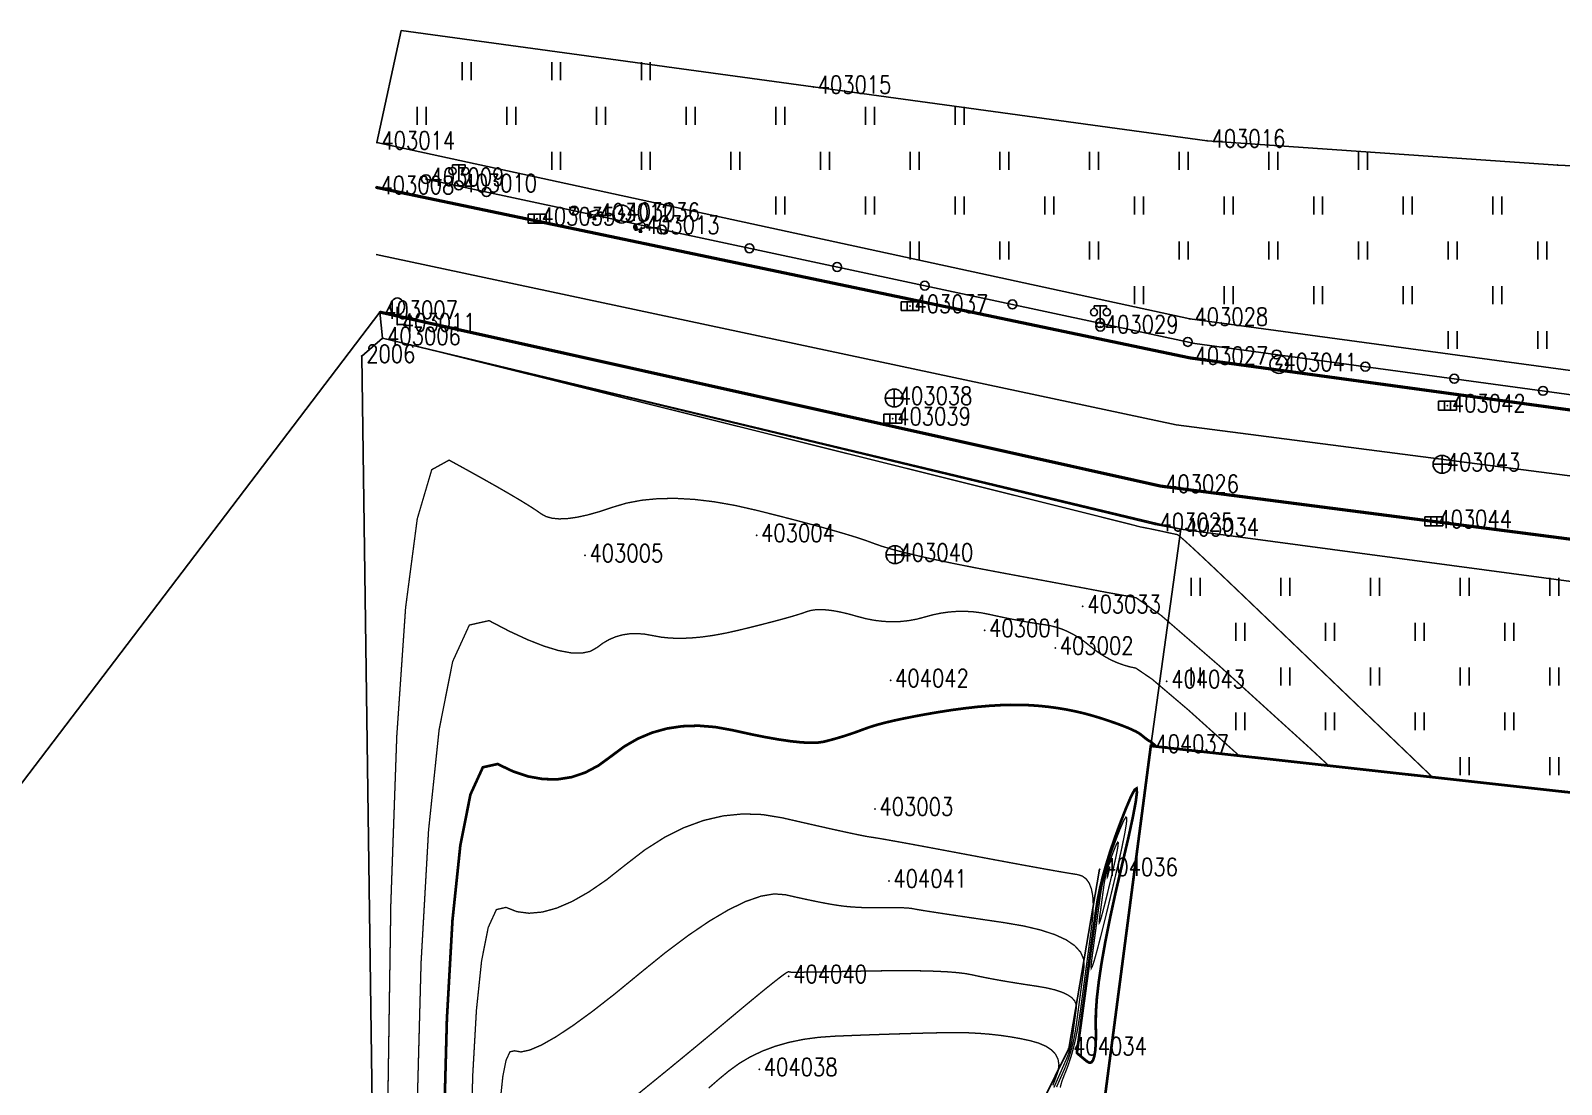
# Model space of a CAD drawing. Extents: x 871 to 1485, y 1110 to 1494.
# Drawn here: x 956.1 to 1041.5, y 1403.4 to 1462.2 of the extents above; entities that cross this region are included whole.
import ezdxf

# ---------------------------------------------------------------- set-up
doc = ezdxf.new("R2010")
doc.units = 0
doc.header["$LTSCALE"] = 0.5
doc.header["$PDSIZE"] = 0.2
doc.layers.get('0').update_dxf_attribs({"linetype": 'CONTINUOUS'})
doc.layers.add('ASSIST', color=7, linetype='CONTINUOUS', plot=False)
for name, color, linetype in [('COMPONENT', 4, 'CONTINUOUS'), ('DGX', 2, 'CONTINUOUS'), ('DLDW', 11, 'CONTINUOUS'), ('DLSS', 4, 'CONTINUOUS'), ('DMTZ', 3, 'CONTINUOUS'), ('GXYZ', 2, 'CONTINUOUS'), ('JMD', 6, 'CONTINUOUS'), ('ZBTZ', 3, 'CONTINUOUS'), ('ZDH', 1, 'CONTINUOUS')]:
    doc.layers.add(name, color=color, linetype=linetype)
doc.styles.add('HZ', font='rs.shx', dxfattribs={"width": 0.8, "bigfont": 'hztxt.shx'})
doc.linetypes.add('10421', pattern='A,2,[150,AAA.SHX,S=0.5,R=0,X=0,Y=0.5],1e-11', length=2)
doc.linetypes.add('1161', pattern='A,0,[149,AAA.SHX,S=0.15,R=0,X=0,Y=0],-1.6', length=1.6)
doc.linetypes.add('443', pattern='A,5,[169,AAA.SHX,S=0.83,R=0,X=0,Y=0],5', length=10)

# ---------------------------------------------------------------- blocks, each defined once
blk = doc.blocks.new('gc097')
for p, q in [((-0.7, 2), (-0.7, 2.3)), ((-0.7, 2.3), (0.7, 2.3)), ((0, 0.5), (0, 2.3)), ((0.7, 2.3), (0.7, 2))]:
    blk.add_line(p, q)
for centre, radius in [((-0.7, 1.6), 0.4), ((0.73, 1.6), 0.4), ((0, 0), 0.5)]:
    blk.add_circle(centre, radius)
blk = doc.blocks.new('gc143')
for p, q in [((0, 1), (0, 2)), ((0, 1), (0, 0)), ((1, 0), (0, 0))]:
    blk.add_line(p, q)
for centre, start, end in [((0.225, 2), 102.68038, 257.31962), ((-0.225, 2), 282.68038, 77.31962)]:
    blk.add_arc(centre, 1.025, start, end)
blk = doc.blocks.new('gcbj0612')
for p, q in [((-0.75, 0.26), (0.16, 0.53)), ((-0.57, -0.34), (0.34, -0.07))]:
    blk.add_line(p, q)
at = {"flags": 128}
for points in [[(-0.73, 0.26), (-0.77, 0.25), (-0.79, 0.23), (-0.81, 0.19), (-0.83, 0.15), (-0.84, 0.1), (-0.84, 0.05), (-0.84, -0.01), (-0.83, -0.07), (-0.81, -0.12), (-0.79, -0.18), (-0.77, -0.23), (-0.74, -0.27), (-0.7, -0.3), (-0.67, -0.33), (-0.63, -0.34), (-0.6, -0.34), (-0.57, -0.34), (-0.54, -0.32), (-0.51, -0.29), (-0.49, -0.25), (-0.48, -0.2), (-0.47, -0.15), (-0.47, -0.1), (-0.48, -0.04), (-0.49, 0.02), (-0.51, 0.07), (-0.54, 0.13), (-0.56, 0.17), (-0.6, 0.21), (-0.63, 0.24), (-0.67, 0.26), (-0.7, 0.27)], [(-0.71, 0.18), (-0.72, 0.17), (-0.75, 0.12), (-0.75, 0.04), (-0.74, -0.06), (-0.7, -0.15), (-0.66, -0.22), (-0.62, -0.25), (-0.6, -0.26), (-0.59, -0.24), (-0.57, -0.2), (-0.56, -0.12), (-0.58, -0.02), (-0.61, 0.08), (-0.66, 0.14), (-0.7, 0.17)]]:
    blk.add_lwpolyline(points, close=True, dxfattribs=at)
blk.add_lwpolyline([(0.3, -0.08), (0.33, -0.07), (0.36, -0.05), (0.38, -0.02), (0.4, 0.02), (0.41, 0.07), (0.42, 0.12), (0.41, 0.18), (0.41, 0.23), (0.39, 0.29), (0.37, 0.35), (0.35, 0.4), (0.32, 0.44), (0.28, 0.48), (0.25, 0.51), (0.21, 0.52), (0.18, 0.53), (0.15, 0.52)], dxfattribs=at)
at = {"extrusion": (0, 0, -1), "flags": 128}
blk.add_lwpolyline([(-0.4, 0.25), (-0.51, 0.28), (-0.61, 0.29), (-0.69, 0.27), (-0.77, 0.2), (-0.81, 0.09), (-0.82, -0.01), (-0.8, -0.06), (-0.76, -0.08), (-0.7, -0.09), (-0.64, -0.09), (-0.59, -0.07), (-0.57, -0.04), (-0.59, -0.01), (-0.63, 0.02), (-0.69, 0.03), (-0.75, 0.03), (-0.79, 0.02), (-0.84, -0.01), (-0.89, -0.1), (-0.91, -0.19), (-0.9, -0.29), (-0.87, -0.38)], dxfattribs=at)
blk.add_lwpolyline([(-0.09, -0.2), (-0.22, -0.54), (0.05, -0.54)], close=True)
blk = doc.blocks.new('gc041')
for p, q in [((-1, 0.5), (1, 0.5)), ((-1, -0.5), (-1, 0.5)), ((-0.33, 0.5), (-0.33, -0.5)), ((0.33, 0.5), (0.33, -0.5)), ((1, 0.5), (1, -0.5)), ((1, -0.5), (-1, -0.5))]:
    blk.add_line(p, q)
blk = doc.blocks.new('gc043')
for p, q in [((-1, 0), (1, 0)), ((0, -1), (0, 1))]:
    blk.add_line(p, q)
blk.add_circle((0, 0), 1)
blk = doc.blocks.new('gc050')
for p, q in [((-0.35, 0), (0.05, 0.69)), ((-0.35, 0), (0.35, 0)), ((0.35, 0), (-0.06, -0.69))]:
    blk.add_line(p, q)
blk.add_circle((0, 0), 1)
blk = doc.blocks.new('gc170')
at = {"linetype": 'Continuous'}
blk.add_circle((0, 0), 0.5, dxfattribs=at)
blk = doc.blocks.new('gc323')
at = {"flags": 128}
for points in [[(-0.5, 0), (-0.5, 2)], [(0.5, 0), (0.5, 2)]]:
    blk.add_lwpolyline(points, dxfattribs=at)

msp = doc.modelspace()

# ---------------------------------------------------------------- linework, layer by layer
at = {"linetype": 'Continuous'}
for p, q in [((1020.015, 1440.184), (975.395, 1449.686)), ((1199.518, 1417.002, 10.385), (1020.015, 1440.184))]:
    msp.add_line(p, q, dxfattribs=at)
at = {"linetype": 'Continuous', "elevation": 8.888, "flags": 128}
msp.add_lwpolyline([(960.195, 1230.37), (963.264, 1211.145), (962.422, 1230.467), (964.736, 1230.673), (963.969, 1239.285), (987.563, 1239.875), (987.302, 1248.093), (977.14, 1247.885), (977.082, 1260.359), (976.667, 1293.433), (976.622, 1297.17), (974.599, 1444.021), (975.761, 1445.017), (975.601, 1446.477), (870.75, 1308.548)], close=True, dxfattribs=at)
at = {"linetype": 'Continuous', "elevation": 10.434, "flags": 128}
msp.add_lwpolyline([(1014.262, 1308.48), (1011.575, 1356.136), (1013.259, 1381.339), (1018.608, 1422.274), (1020.284, 1434.36), (975.761, 1445.017), (1020.284, 1434.36), (1018.846, 1434.635), (975.761, 1445.017), (974.599, 1444.021), (976.622, 1297.17)], dxfattribs=at)
at = {"layer": 'ASSIST', "linetype": 'Continuous', "elevation": 10.551, "flags": 128}
msp.add_lwpolyline([(1199.167, 1421.733), (1193.094, 1422.214), (1186.99, 1422.821), (1181.056, 1423.523), (1175.052, 1424.229), (1168.877, 1425.016), (1163.017, 1425.88), (1157.037, 1426.568), (1151.096, 1427.418), (1145.154, 1428.085), (1138.348, 1428.846), (1131.567, 1429.769), (1125.128, 1430.532), (1021.067, 1444.732), (978.185, 1453.892)], dxfattribs=at)
at = {"layer": 'DGX', "linetype": 'Continuous', "const_width": 0.075, "flags": 128}
for points, elevation in [([(1034.321, 1420.532), (1032.661, 1422.123), (1027.481, 1427.089), (1024.966, 1429.501), (1023.856, 1430.564), (1022.889, 1431.487), (1022.065, 1432.269), (1021.384, 1432.91), (1020.846, 1433.41), (1020.451, 1433.769), (1020.199, 1433.987), (1020.09, 1434.064), (1020.045, 1434.073), (1019.984, 1434.085), (1019.907, 1434.101), (1019.814, 1434.121), (1019.705, 1434.144), (1019.58, 1434.171), (1019.439, 1434.202), (1019.282, 1434.236), (1019.121, 1434.271), (1018.97, 1434.304), (1018.827, 1434.334), (1018.693, 1434.362), (1018.568, 1434.388), (1018.451, 1434.411), (1018.344, 1434.432), (1018.245, 1434.451), (1018.155, 1434.468), (1018.074, 1434.484), (1018.001, 1434.499), (1017.937, 1434.514), (1017.881, 1434.527), (1017.834, 1434.54), (1017.795, 1434.551), (1017.765, 1434.562), (1017.136, 1434.722), (1015.303, 1435.182), (1012.264, 1435.942), (1008.02, 1437.001), (1002.571, 1438.361), (995.916, 1440.02), (988.057, 1441.979), (978.992, 1444.238)], 11), ([(1028.534, 1421.173), (1027.535, 1422.102), (1022.439, 1426.735), (1019.19, 1429.55), (1017.786, 1430.545), (1017.334, 1430.627), (1016.938, 1430.698), (1016.597, 1430.76), (1016.312, 1430.811), (1016.083, 1430.853), (1015.91, 1430.885), (1015.792, 1430.907), (1015.73, 1430.92), (1015.613, 1430.942), (1015.329, 1430.996), (1014.879, 1431.081), (1014.262, 1431.196), (1013.478, 1431.342), (1012.527, 1431.519), (1011.41, 1431.726), (1010.127, 1431.965), (1008.821, 1432.212), (1007.64, 1432.446), (1006.583, 1432.667), (1005.649, 1432.874), (1004.84, 1433.069), (1004.154, 1433.25), (1003.592, 1433.418), (1003.155, 1433.573), (1002.724, 1433.732), (1002.183, 1433.911), (1001.533, 1434.11), (1000.773, 1434.33), (999.903, 1434.571), (998.923, 1434.832), (997.833, 1435.114), (996.633, 1435.416), (995.41, 1435.693), (994.249, 1435.896), (993.149, 1436.027), (992.112, 1436.085), (991.137, 1436.07), (990.224, 1435.982), (989.373, 1435.822), (988.585, 1435.589), (987.859, 1435.347), (987.199, 1435.161), (986.604, 1435.032), (986.074, 1434.958), (985.61, 1434.94), (985.21, 1434.978), (984.876, 1435.072), (984.606, 1435.221), (984.319, 1435.424), (983.93, 1435.675), (983.44, 1435.976), (982.849, 1436.326), (982.156, 1436.726), (981.362, 1437.174), (980.467, 1437.672), (979.47, 1438.219), (978.503, 1437.686), (977.694, 1434.943), (977.044, 1429.99), (976.552, 1422.826), (976.22, 1413.453), (976.046, 1401.87)], 11.5), ([(977.66, 1401.015), (977.907, 1410.185), (978.325, 1417.571), (978.912, 1423.171), (979.67, 1426.987), (980.599, 1429.018), (981.697, 1429.265), (982.826, 1428.676), (983.848, 1428.202), (984.763, 1427.842), (985.57, 1427.597), (986.269, 1427.467), (986.861, 1427.451), (987.345, 1427.55), (987.722, 1427.764), (988.053, 1428.011), (988.401, 1428.212), (988.765, 1428.365), (989.145, 1428.472), (989.542, 1428.531), (989.956, 1428.544), (990.385, 1428.51), (990.832, 1428.429), (991.304, 1428.342), (991.813, 1428.291), (992.358, 1428.275), (992.939, 1428.295), (993.556, 1428.351), (994.21, 1428.442), (994.9, 1428.569), (995.626, 1428.731), (996.337, 1428.905), (996.98, 1429.067), (997.557, 1429.215), (998.066, 1429.352), (998.508, 1429.475), (998.883, 1429.586), (999.19, 1429.685), (999.431, 1429.77), (999.656, 1429.836), (999.916, 1429.873), (1000.213, 1429.882), (1000.544, 1429.862), (1000.912, 1429.815), (1001.315, 1429.739), (1001.755, 1429.635), (1002.229, 1429.502), (1002.719, 1429.373), (1003.204, 1429.28), (1003.684, 1429.223), (1004.159, 1429.2), (1004.628, 1429.214), (1005.093, 1429.263), (1005.552, 1429.347), (1006.006, 1429.467), (1006.457, 1429.59), (1006.906, 1429.683), (1007.355, 1429.746), (1007.802, 1429.78), (1008.249, 1429.784), (1008.694, 1429.759), (1009.138, 1429.703), (1009.58, 1429.618), (1010.016, 1429.522), (1010.438, 1429.432), (1010.846, 1429.35), (1011.24, 1429.274), (1011.622, 1429.205), (1011.989, 1429.142), (1012.343, 1429.087), (1012.683, 1429.039), (1013.015, 1428.981), (1013.341, 1428.898), (1013.662, 1428.789), (1013.978, 1428.655), (1014.29, 1428.495), (1014.596, 1428.31), (1014.898, 1428.099), (1015.195, 1427.863), (1015.492, 1427.625), (1015.797, 1427.411), (1016.109, 1427.221), (1016.427, 1427.053), (1016.753, 1426.909), (1017.086, 1426.788), (1017.426, 1426.69), (1017.773, 1426.616), (1018.686, 1425.995), (1020.725, 1424.261), (1023.539, 1421.727)], 12), ([(980.668, 1399.424), (980.789, 1403.918), (980.994, 1407.537), (981.282, 1410.282), (981.653, 1412.152), (982.108, 1413.147), (982.646, 1413.268), (983.258, 1413.028), (983.932, 1412.941), (984.67, 1413.008), (985.471, 1413.228), (986.335, 1413.601), (987.262, 1414.128), (988.252, 1414.807), (989.305, 1415.641), (990.39, 1416.478), (991.478, 1417.169), (992.568, 1417.716), (993.659, 1418.117), (994.753, 1418.372), (995.848, 1418.482), (996.945, 1418.447), (998.045, 1418.266), (999.085, 1418.028), (1000.004, 1417.819), (1000.804, 1417.639), (1001.482, 1417.49), (1002.041, 1417.37), (1002.479, 1417.28), (1002.796, 1417.219), (1002.993, 1417.188), (1003.198, 1417.158), (1003.54, 1417.102), (1004.018, 1417.018), (1004.633, 1416.907), (1005.385, 1416.77), (1006.273, 1416.605), (1007.297, 1416.413), (1008.458, 1416.195), (1009.629, 1415.974), (1010.682, 1415.778), (1011.617, 1415.605), (1012.434, 1415.456), (1013.133, 1415.331), (1013.715, 1415.229), (1014.178, 1415.152), (1014.524, 1415.098), (1014.788, 1415.016), (1015.004, 1414.856), (1015.174, 1414.617), (1015.296, 1414.299), (1015.371, 1413.901), (1015.399, 1413.425), (1015.38, 1412.871), (1015.314, 1412.237), (1015.226, 1411.572), (1015.14, 1410.925), (1015.056, 1410.296), (1014.974, 1409.684), (1014.895, 1409.09), (1014.817, 1408.513), (1014.743, 1407.954), (1014.67, 1407.413), (1014.593, 1406.892), (1014.507, 1406.396), (1014.411, 1405.923), (1014.305, 1405.475), (1014.19, 1405.05), (1014.064, 1404.65), (1013.929, 1404.274), (1013.784, 1403.922), (1013.651, 1403.575), (1013.553, 1403.217)], 13), ([(982.328, 1402.52), (982.467, 1403.837), (982.645, 1404.734), (982.863, 1405.212), (983.121, 1405.269), (983.474, 1405.204), (983.974, 1405.311), (984.624, 1405.591), (985.421, 1406.043), (986.367, 1406.668), (987.462, 1407.466), (988.705, 1408.436), (990.096, 1409.579), (991.505, 1410.723), (992.802, 1411.697), (993.987, 1412.502), (995.059, 1413.136), (996.019, 1413.601), (996.866, 1413.895), (997.601, 1414.02), (998.223, 1413.974), (998.769, 1413.85), (999.274, 1413.739), (999.738, 1413.641), (1000.161, 1413.555), (1000.543, 1413.482), (1000.884, 1413.422), (1001.185, 1413.375), (1001.445, 1413.34), (1001.689, 1413.314), (1001.945, 1413.292), (1002.211, 1413.275), (1002.487, 1413.261), (1002.775, 1413.252), (1003.073, 1413.248), (1003.381, 1413.247), (1003.701, 1413.251), (1004.011, 1413.255), (1004.293, 1413.256), (1004.546, 1413.253), (1004.771, 1413.247), (1004.967, 1413.237), (1005.134, 1413.224), (1005.273, 1413.207), (1005.383, 1413.187), (1005.546, 1413.156), (1005.844, 1413.106), (1006.275, 1413.037), (1006.84, 1412.95), (1007.54, 1412.844), (1008.374, 1412.72), (1009.342, 1412.577), (1010.444, 1412.415), (1011.537, 1412.227), (1012.475, 1412.004), (1013.261, 1411.746), (1013.892, 1411.455), (1014.37, 1411.128), (1014.695, 1410.767), (1014.866, 1410.372), (1014.883, 1409.941), (1014.824, 1409.5), (1014.767, 1409.07), (1014.711, 1408.652), (1014.657, 1408.245), (1014.604, 1407.851), (1014.553, 1407.468), (1014.503, 1407.096), (1014.455, 1406.736), (1014.403, 1406.387), (1014.341, 1406.047), (1014.27, 1405.716), (1014.189, 1405.395), (1014.099, 1405.083), (1013.999, 1404.78), (1013.89, 1404.487), (1013.772, 1404.202), (1013.653, 1403.933), (1013.543, 1403.684), (1013.442, 1403.455), (1013.35, 1403.246)], 13.5), ([(989.979, 1402.835), (990.89, 1403.575), (991.779, 1404.3), (992.645, 1405.012), (993.49, 1405.709), (994.313, 1406.392), (995.114, 1407.062), (995.856, 1407.683), (996.504, 1408.22), (997.057, 1408.673), (997.515, 1409.042), (997.879, 1409.328), (998.148, 1409.53), (998.322, 1409.648), (998.401, 1409.683), (998.432, 1409.675), (998.461, 1409.669), (998.487, 1409.664), (998.511, 1409.659), (998.533, 1409.655), (998.552, 1409.651), (998.569, 1409.649), (998.584, 1409.647), (998.665, 1409.646), (998.88, 1409.649), (999.23, 1409.654), (999.715, 1409.662), (1000.334, 1409.673), (1001.088, 1409.686), (1001.977, 1409.702), (1003, 1409.721), (1004.042, 1409.735), (1004.989, 1409.737), (1005.839, 1409.728), (1006.593, 1409.707), (1007.252, 1409.674), (1007.814, 1409.63), (1008.28, 1409.573), (1008.651, 1409.505), (1008.989, 1409.43), (1009.359, 1409.354), (1009.762, 1409.277), (1010.196, 1409.198), (1010.663, 1409.118), (1011.161, 1409.037), (1011.692, 1408.954), (1012.255, 1408.87), (1012.795, 1408.777), (1013.26, 1408.667), (1013.649, 1408.54), (1013.961, 1408.395), (1014.198, 1408.234), (1014.359, 1408.055), (1014.443, 1407.859), (1014.452, 1407.646), (1014.423, 1407.428), (1014.394, 1407.215), (1014.367, 1407.008), (1014.34, 1406.807), (1014.314, 1406.611), (1014.288, 1406.422), (1014.264, 1406.238), (1014.24, 1406.06), (1014.214, 1405.887), (1014.183, 1405.719), (1014.148, 1405.555), (1014.108, 1405.396), (1014.064, 1405.242), (1014.014, 1405.092), (1013.96, 1404.946), (1013.902, 1404.806), (1013.837, 1404.66), (1013.766, 1404.499), (1013.689, 1404.323), (1013.605, 1404.132), (1013.514, 1403.926), (1013.416, 1403.704), (1013.312, 1403.468), (1013.202, 1403.217)], 14), ([(1013.143, 1403.337), (1013.315, 1403.782), (1013.443, 1404.156), (1013.482, 1404.496), (1013.433, 1404.803), (1013.296, 1405.077), (1013.07, 1405.317), (1012.756, 1405.523), (1012.354, 1405.696), (1011.863, 1405.836), (1011.322, 1405.95), (1010.77, 1406.048), (1010.205, 1406.129), (1009.628, 1406.193), (1009.04, 1406.24), (1008.439, 1406.271), (1007.827, 1406.284), (1007.203, 1406.281), (1006.555, 1406.268), (1005.87, 1406.251), (1005.148, 1406.231), (1004.391, 1406.208), (1003.596, 1406.182), (1002.765, 1406.153), (1001.898, 1406.12), (1000.994, 1406.084), (1000.095, 1406.021), (999.241, 1405.907), (998.433, 1405.741), (997.67, 1405.524), (996.953, 1405.256), (996.282, 1404.937), (995.655, 1404.566), (995.075, 1404.144), (994.515, 1403.682), (993.951, 1403.189)], 14.5)]:
    msp.add_lwpolyline(points, dxfattribs=dict(at, elevation=elevation))
at = {"layer": 'DGX', "color": 3, "linetype": 'Continuous', "const_width": 0.15, "elevation": 12.5, "flags": 128}
msp.add_lwpolyline([(979.164, 1400.219), (979.348, 1407.052), (979.659, 1412.554), (980.097, 1416.727), (980.662, 1419.569), (981.353, 1421.083), (982.172, 1421.266), (983.042, 1420.852), (983.89, 1420.571), (984.716, 1420.425), (985.52, 1420.412), (986.302, 1420.534), (987.061, 1420.789), (987.798, 1421.179), (988.513, 1421.702), (989.235, 1422.241), (989.993, 1422.678), (990.786, 1423.013), (991.615, 1423.245), (992.48, 1423.375), (993.381, 1423.403), (994.317, 1423.328), (995.29, 1423.151), (996.236, 1422.942), (997.093, 1422.769), (997.861, 1422.634), (998.54, 1422.535), (999.131, 1422.473), (999.633, 1422.449), (1000.045, 1422.461), (1000.37, 1422.51), (1000.65, 1422.581), (1000.932, 1422.657), (1001.215, 1422.738), (1001.5, 1422.825), (1001.787, 1422.918), (1002.075, 1423.016), (1002.364, 1423.12), (1002.655, 1423.229), (1002.975, 1423.342), (1003.353, 1423.456), (1003.789, 1423.572), (1004.281, 1423.689), (1004.832, 1423.807), (1005.44, 1423.927), (1006.105, 1424.049), (1006.828, 1424.172), (1007.565, 1424.286), (1008.272, 1424.38), (1008.949, 1424.456), (1009.597, 1424.512), (1010.215, 1424.549), (1010.803, 1424.567), (1011.362, 1424.566), (1011.89, 1424.545), (1012.401, 1424.508), (1012.907, 1424.455), (1013.406, 1424.387), (1013.899, 1424.305), (1014.387, 1424.207), (1014.869, 1424.095), (1015.345, 1423.967), (1015.815, 1423.824), (1016.259, 1423.678), (1016.657, 1423.541), (1017.008, 1423.412), (1017.314, 1423.291), (1017.574, 1423.178), (1017.787, 1423.074), (1017.955, 1422.979), (1018.076, 1422.891), (1018.17, 1422.813), (1018.254, 1422.745), (1018.328, 1422.686), (1018.393, 1422.638), (1018.448, 1422.599), (1018.494, 1422.57), (1018.53, 1422.552), (1018.556, 1422.543), (1018.613, 1422.504), (1018.739, 1422.397), (1018.913, 1422.24)], dxfattribs=at)
at = {"layer": 'DGX', "color": 3, "linetype": 'Continuous', "const_width": 0.15, "flags": 128}
msp.add_lwpolyline([(1015.058, 1404.668), (1015.188, 1404.6), (1015.297, 1404.625), (1015.387, 1404.742), (1015.457, 1404.951), (1015.507, 1405.252), (1015.537, 1405.645), (1015.548, 1406.131), (1015.538, 1406.709), (1015.544, 1407.394), (1015.6, 1408.204), (1015.708, 1409.138), (1015.866, 1410.196), (1016.076, 1411.378), (1016.336, 1412.684), (1016.647, 1414.113), (1017.009, 1415.667), (1017.352, 1417.129), (1017.603, 1418.284), (1017.764, 1419.131), (1017.834, 1419.671), (1017.814, 1419.903), (1017.703, 1419.828), (1017.501, 1419.445), (1017.209, 1418.755), (1016.888, 1417.929), (1016.6, 1417.139), (1016.344, 1416.385), (1016.122, 1415.667), (1015.933, 1414.986), (1015.776, 1414.34), (1015.653, 1413.73), (1015.563, 1413.157), (1015.488, 1412.592), (1015.41, 1412.007), (1015.329, 1411.403), (1015.246, 1410.779), (1015.159, 1410.136), (1015.071, 1409.473), (1014.979, 1408.791), (1014.885, 1408.089), (1014.795, 1407.422), (1014.717, 1406.843), (1014.65, 1406.352), (1014.595, 1405.948), (1014.552, 1405.633), (1014.52, 1405.407), (1014.5, 1405.268), (1014.491, 1405.217), (1014.488, 1405.21), (1014.486, 1405.203), (1014.485, 1405.196), (1014.484, 1405.189), (1014.485, 1405.181), (1014.485, 1405.173), (1014.487, 1405.165), (1014.489, 1405.156), (1014.5, 1405.141), (1014.528, 1405.113), (1014.573, 1405.071), (1014.636, 1405.017), (1014.716, 1404.949), (1014.813, 1404.869), (1014.927, 1404.775)], close=True, dxfattribs=at)
at = {"layer": 'DGX', "linetype": 'Continuous', "const_width": 0.075, "flags": 128}
for points in [[(1016.437, 1414.182), (1016.117, 1412.857), (1015.847, 1411.775), (1015.63, 1410.934), (1015.463, 1410.336), (1015.349, 1409.98), (1015.286, 1409.865), (1015.274, 1409.993), (1015.315, 1410.363), (1015.38, 1410.847), (1015.443, 1411.317), (1015.504, 1411.772), (1015.563, 1412.214), (1015.62, 1412.642), (1015.675, 1413.056), (1015.729, 1413.456), (1015.78, 1413.842), (1015.842, 1414.233), (1015.926, 1414.649), (1016.032, 1415.089), (1016.161, 1415.554), (1016.313, 1416.044), (1016.487, 1416.558), (1016.684, 1417.097), (1016.903, 1417.661), (1017.097, 1418.11), (1017.219, 1418.307), (1017.269, 1418.251), (1017.247, 1417.942), (1017.153, 1417.381), (1016.987, 1416.567), (1016.748, 1415.501)], [(1016.348, 1414.708), (1016.177, 1414.001), (1016.033, 1413.423), (1015.917, 1412.974), (1015.828, 1412.655), (1015.767, 1412.464), (1015.733, 1412.403), (1015.727, 1412.472), (1015.749, 1412.669), (1015.783, 1412.927), (1015.817, 1413.178), (1015.85, 1413.422), (1015.881, 1413.658), (1015.912, 1413.886), (1015.941, 1414.107), (1015.97, 1414.321), (1015.997, 1414.527), (1016.03, 1414.736), (1016.075, 1414.958), (1016.132, 1415.193), (1016.201, 1415.441), (1016.282, 1415.703), (1016.375, 1415.978), (1016.48, 1416.265), (1016.597, 1416.566), (1016.7, 1416.806), (1016.766, 1416.911), (1016.792, 1416.881), (1016.781, 1416.717), (1016.73, 1416.417), (1016.641, 1415.982), (1016.514, 1415.413)], [(1016.259, 1415.235), (1016.237, 1415.145), (1016.219, 1415.071), (1016.204, 1415.014), (1016.193, 1414.973), (1016.185, 1414.949), (1016.181, 1414.941), (1016.18, 1414.95), (1016.183, 1414.975), (1016.187, 1415.008), (1016.191, 1415.04), (1016.195, 1415.071), (1016.2, 1415.101), (1016.203, 1415.13), (1016.207, 1415.159), (1016.211, 1415.186), (1016.214, 1415.212), (1016.218, 1415.239), (1016.224, 1415.267), (1016.231, 1415.297), (1016.24, 1415.328), (1016.251, 1415.362), (1016.262, 1415.397), (1016.276, 1415.433), (1016.291, 1415.472), (1016.304, 1415.502), (1016.312, 1415.516), (1016.316, 1415.512), (1016.314, 1415.491), (1016.308, 1415.453), (1016.296, 1415.397), (1016.28, 1415.325)]]:
    msp.add_lwpolyline(points, close=True, dxfattribs=at)
at = {"layer": 'DLSS', "linetype": 'Continuous', "const_width": 0.175, "flags": 128}
msp.add_lwpolyline([(975.395, 1453.436), (1020.798, 1443.92), (1099.292, 1433.169), (1145.691, 1427.232), (1199.827, 1420.959), (1205.073, 1423.576), (1207.525, 1429.43), (1207.316, 1450.229)], dxfattribs=at)
at = {"layer": 'DLSS', "linetype": 'Continuous', "const_width": 0.175, "elevation": 8.659, "flags": 128}
msp.add_lwpolyline([(1194.696, 1204.024), (1201.524, 1204.922), (1205.206, 1207.041), (1207.436, 1209.312), (1209.563, 1213.599), (1210.06, 1217.588), (1207.856, 1399.647), (1206.044, 1409.589), (1198.49, 1413.529), (1019.16, 1436.77), (975.601, 1446.477)], dxfattribs=at)
at = {"layer": 'DMTZ', "linetype": '10421', "flags": 128}
msp.add_lwpolyline([(1015.753, 1415.397), (1014.029, 1405.397), (1012.487, 1402.263), (1008.32, 1374.515), (1008.331, 1357.025), (1008.954, 1349.208), (1010.962, 1337.644), (1011.573, 1322.04)], dxfattribs=at)
at = {"layer": 'JMD', "linetype": '443', "const_width": 0.15, "flags": 128}
msp.add_lwpolyline([(1018.608, 1422.274), (1081.654, 1415.283), (1081.964, 1418.138), (1134.332, 1411.848), (1135.595, 1306.947), (1135.119, 1302.926), (1134.5, 1295.966), (1134.461, 1294.147), (1134.378, 1289.023), (1013.46, 1281.421), (1013.743, 1298.844), (1014.262, 1308.48), (1011.575, 1356.136), (1013.259, 1381.339), (1018.608, 1422.274)], close=True, dxfattribs=at)
at = {"layer": 'ZBTZ', "linetype": '1161', "flags": 128}
msp.add_lwpolyline([(975.443, 1455.929), (1020.788, 1446.098), (1100.102, 1435.341), (1137.388, 1430.449), (1186.011, 1424.419), (1185.826, 1449.905), (1164.663, 1449.518), (1159.551, 1449.368), (1041.306, 1454.679), (1021.747, 1456.033), (999.777, 1459.037), (976.798, 1462.179)], close=True, dxfattribs=at)
at = {"layer": 'ZBTZ', "linetype": '1161', "elevation": 10.434, "flags": 128}
msp.add_lwpolyline([(1195.064, 1408.146), (1199.482, 1408.604), (1199.958, 1411.131), (1130.379, 1419.933), (1096.143, 1424.198), (1020.284, 1434.36), (1018.608, 1422.274), (1081.654, 1415.283), (1081.964, 1418.138), (1134.332, 1411.848), (1135.638, 1415.403), (1145.794, 1416.021), (1155.59, 1412.153), (1161.853, 1413.335), (1167.862, 1411.985), (1184.202, 1410.565), (1190.9, 1408.328)], close=True, dxfattribs=at)
at = {"layer": 'ZDH', "linetype": 'Continuous'}
for p in [(999.777, 1459.037, 15.307), (975.443, 1455.929, 11.123), (1021.747, 1456.033, 15.837), (1041.306, 1454.679, 16.689), (975.395, 1453.436, 10.814), (978.185, 1453.892, 11), (980.012, 1453.543, 10.942), (984.377, 1451.694, 10.792), (987.621, 1451.908, 10.971), (989.103, 1451.946, 10.994), (990.19, 1451.213, 11.059), (975.601, 1446.477, 10.826), (1005.177, 1446.808, 10.831), (976.583, 1445.777, 11.062), (1015.791, 1445.669, 10.971), (1020.788, 1446.098, 11.003), (975.761, 1445.017, 11.003), (974.599, 1444.021, 11.297), (1020.798, 1443.92, 10.826), (1025.752, 1443.559, 10.967), (1004.296, 1441.683, 10.842), (1035.151, 1441.262, 10.812), (1004.215, 1440.535, 10.831), (1034.856, 1437.984, 10.858), (1019.16, 1436.77, 10.856), (1018.846, 1434.635, 10.963), (1034.391, 1434.804, 10.828), (996.624, 1434.029, 11.657), (1020.284, 1434.36, 10.958), (987.051, 1432.904, 11.576), (1004.341, 1432.943, 11.512), (1014.814, 1430.064, 11.629), (1009.341, 1428.729, 12.215), (1013.282, 1427.744, 12.343), (1004.095, 1425.929, 12.362), (1019.499, 1425.874, 12.362), (1018.608, 1422.274, 12.533), (1003.225, 1418.765, 12.801), (1003.998, 1414.748, 13.288), (1015.753, 1415.397, 12.927), (998.412, 1409.425, 14.03), (1014.029, 1405.397, 14.49), (996.77, 1404.241, 14.728)]:
    msp.add_point(p, dxfattribs=at)

# ---------------------------------------------------------------- block references
at = {"layer": 'COMPONENT', "linetype": 'Continuous', "xscale": 0.5, "yscale": 0.5}
for p in [(987.621, 1451.908, 10.971), (990.19, 1451.213, 11.059)]:
    msp.add_blockref('gcbj0612', p, dxfattribs=at)
at = {"layer": 'DLDW', "linetype": 'Continuous', "xscale": 0.5, "yscale": 0.5}
for p in [(980.012, 1453.543, 10.942), (1015.791, 1445.669, 10.971)]:
    msp.add_blockref('gc097', p, dxfattribs=at)
at = {"layer": 'GXYZ', "linetype": 'Continuous', "xscale": 0.5, "yscale": 0.5}
for name, p in [('gc050', (989.103, 1451.946, 10.994)), ('gc041', (984.377, 1451.694, 10.792)), ('gc041', (1005.177, 1446.808, 10.831)), ('gc050', (1025.752, 1443.559, 10.967)), ('gc043', (1004.296, 1441.683, 10.842)), ('gc041', (1035.151, 1441.262, 10.812)), ('gc041', (1004.215, 1440.535, 10.831)), ('gc043', (1034.856, 1437.984, 10.858)), ('gc041', (1034.391, 1434.804, 10.828)), ('gc043', (1004.341, 1432.943, 11.512))]:
    msp.add_blockref(name, p, dxfattribs=at)
at = {"layer": 'ZBTZ', "linetype": 'Continuous', "xscale": 0.5, "yscale": 0.5}
for name, p in [('gc323', (980.443, 1459.419)), ('gc323', (985.443, 1459.419)), ('gc323', (990.443, 1459.419)), ('gc323', (977.943, 1456.919)), ('gc323', (982.943, 1456.919)), ('gc323', (987.943, 1456.919)), ('gc323', (992.943, 1456.919)), ('gc323', (997.943, 1456.919)), ('gc323', (1002.943, 1456.919)), ('gc323', (1007.943, 1456.919)), ('gc323', (985.443, 1454.419)), ('gc323', (990.443, 1454.419)), ('gc323', (995.443, 1454.419)), ('gc323', (1000.443, 1454.419)), ('gc323', (1005.443, 1454.419)), ('gc323', (1010.443, 1454.419)), ('gc323', (1015.443, 1454.419)), ('gc323', (1020.443, 1454.419)), ('gc323', (1025.443, 1454.419)), ('gc323', (1030.443, 1454.419)), ('gc323', (997.943, 1451.919)), ('gc323', (1002.943, 1451.919)), ('gc323', (1007.943, 1451.919)), ('gc323', (1012.943, 1451.919)), ('gc323', (1017.943, 1451.919)), ('gc323', (1022.943, 1451.919)), ('gc323', (1027.943, 1451.919)), ('gc323', (1032.943, 1451.919)), ('gc323', (1037.943, 1451.919)), ('gc323', (1005.443, 1449.419)), ('gc323', (1010.443, 1449.419)), ('gc323', (1015.443, 1449.419)), ('gc323', (1020.443, 1449.419)), ('gc323', (1025.443, 1449.419)), ('gc323', (1030.443, 1449.419)), ('gc323', (1035.443, 1449.419)), ('gc323', (1040.443, 1449.419)), ('gc143', (976.583, 1445.777, 11.062)), ('gc323', (1017.943, 1446.919)), ('gc323', (1022.943, 1446.919)), ('gc323', (1027.943, 1446.919)), ('gc323', (1032.943, 1446.919)), ('gc323', (1037.943, 1446.919)), ('gc323', (1035.443, 1444.419)), ('gc323', (1040.443, 1444.419)), ('gc323', (1021.108, 1430.646)), ('gc323', (1026.108, 1430.646)), ('gc323', (1031.108, 1430.646)), ('gc323', (1036.108, 1430.646)), ('gc323', (1041.108, 1430.646)), ('gc323', (1023.608, 1428.146)), ('gc323', (1028.608, 1428.146)), ('gc323', (1033.608, 1428.146)), ('gc323', (1038.608, 1428.146)), ('gc323', (1021.108, 1425.646)), ('gc323', (1026.108, 1425.646)), ('gc323', (1031.108, 1425.646)), ('gc323', (1036.108, 1425.646)), ('gc323', (1041.108, 1425.646)), ('gc323', (1023.608, 1423.146)), ('gc323', (1028.608, 1423.146)), ('gc323', (1033.608, 1423.146)), ('gc323', (1038.608, 1423.146)), ('gc323', (1036.108, 1420.646)), ('gc323', (1041.108, 1420.646))]:
    msp.add_blockref(name, p, dxfattribs=at)
for p, rotation in [((978.185, 1453.892), 167.9425766293789), ((981.555, 1453.172), 167.9425766293789), ((986.445, 1452.128), 167.9425766293789), ((991.335, 1451.083), 167.9425766293789), ((996.224, 1450.039), 167.9425766293789), ((1001.114, 1448.994), 167.9425766293789), ((1006.004, 1447.95), 167.9425766293789), ((1010.893, 1446.905), 167.9425766293789), ((1015.783, 1445.861), 167.9425766293789), ((1020.673, 1444.816), 167.9425766293789), ((1025.622, 1444.111), 172.2293664708047), ((1030.576, 1443.435), 172.2293664708047), ((1035.53, 1442.759), 172.2293664708047), ((1040.484, 1442.083), 172.2293664708047)]:
    msp.add_blockref('gc170', p, dxfattribs=dict(at, rotation=rotation))

# ---------------------------------------------------------------- texts
at = {"layer": 'ZDH', "linetype": 'Continuous', "style": 'HZ', "width": 0.8}
for s, p in [('403015', (1000.027, 1458.662, 15.307)), ('403016', (1021.997, 1455.658, 15.837)), ('403014', (975.693, 1455.554, 11.123)), ('403008', (975.645, 1453.061, 10.814)), ('403009', (978.435, 1453.517, 11)), ('403010', (980.262, 1453.168, 10.942)), ('403035', (984.627, 1451.319, 10.792)), ('403012', (987.871, 1451.533, 10.971)), ('403036', (989.353, 1451.571, 10.994)), ('403013', (990.44, 1450.838, 11.059)), ('403037', (1005.427, 1446.433, 10.831)), ('403007', (975.851, 1446.102, 10.826)), ('403011', (976.833, 1445.402, 11.062)), ('403028', (1021.038, 1445.723, 11.003)), ('403006', (976.011, 1444.642, 11.003)), ('403029', (1016.041, 1445.294, 10.971)), ('2006', (974.849, 1443.646, 11.297)), ('403027', (1021.048, 1443.545, 10.826)), ('403041', (1026.002, 1443.184, 10.967)), ('403038', (1004.546, 1441.308, 10.842)), ('403042', (1035.401, 1440.887, 10.812)), ('403039', (1004.465, 1440.16, 10.831)), ('403043', (1035.106, 1437.609, 10.858)), ('403026', (1019.41, 1436.395, 10.856)), ('403025', (1019.096, 1434.26, 10.963)), ('403044', (1034.641, 1434.429, 10.828)), ('403004', (996.874, 1433.654, 11.657)), ('403034', (1020.534, 1433.985, 10.958)), ('403005', (987.301, 1432.529, 11.576)), ('403040', (1004.591, 1432.568, 11.512)), ('403033', (1015.064, 1429.689, 11.629)), ('403001', (1009.591, 1428.354, 12.215)), ('403002', (1013.532, 1427.369, 12.343)), ('404042', (1004.345, 1425.554, 12.362)), ('404043', (1019.749, 1425.499, 12.362)), ('404037', (1018.858, 1421.899, 12.533)), ('403003', (1003.475, 1418.39, 12.801)), ('404036', (1016.003, 1415.022, 12.927)), ('404041', (1004.248, 1414.373, 13.288)), ('404040', (998.662, 1409.05, 14.03)), ('404034', (1014.279, 1405.022, 14.49)), ('404038', (997.02, 1403.866, 14.728))]:
    msp.add_text(s, height=1, dxfattribs=at).set_placement(p)

doc.saveas('drawing.dxf')
